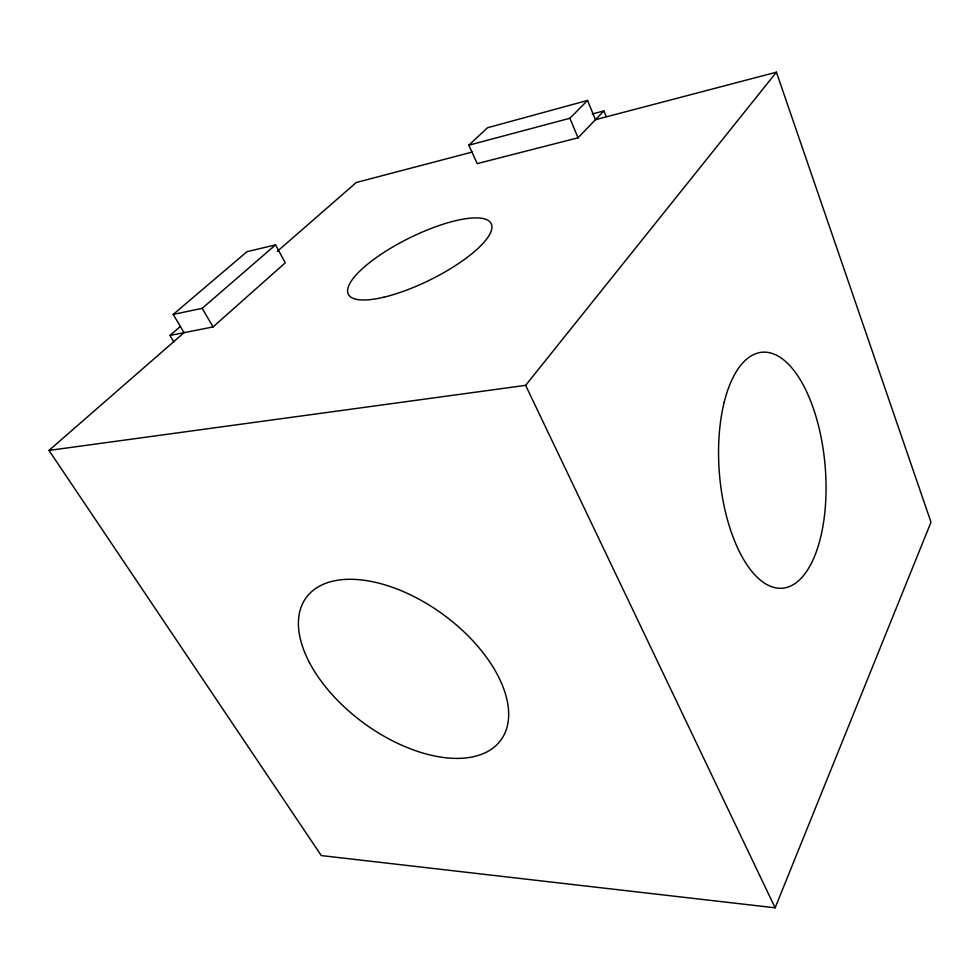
<?xml version="1.0" encoding="UTF-8"?>
<svg xmlns="http://www.w3.org/2000/svg" width="980" height="980" viewBox="0 0 980 980"><rect width="100%" height="100%" fill="white"/><g stroke="black" fill="none" stroke-linecap="round" stroke-linejoin="round"><path stroke-width="1.47" d="M173.864 342.02L169.932 335.454L213.028 326.94L285.266 262.812L275.539 244.878L246.997 251.676L173.215 314.421L184.044 332.673L49 450.42L321.293 855.577L775.131 907.811L931 522.181L776.417 72.189L595.46 119.695L587.547 100.426L487.526 127.743L468.82 145.199L477.236 163.599L578.077 137.8L603.888 110.912L606.154 116.473M49 450.42L525.635 385.348L776.417 72.189M468.82 145.199L569.882 118.262L587.547 100.426M277.34 251.321L356.267 182.5L472.189 152.072M169.932 335.454L180.357 326.45M173.215 314.421L202.199 308.32L275.539 244.878M592.214 114.023L603.888 110.912M202.199 308.32L213.028 326.94M525.635 385.348L775.131 907.811M569.882 118.262L578.077 137.8M383.768 297.222A79.674 23.361 -26.3 0 0 491.935 226.993A79.674 23.361 -26.3 0 0 383.548 252.656A79.674 23.361 -26.3 0 0 383.768 297.222M724.159 402.388A118.433 52.994 85.1 0 0 775.621 587.829A118.433 52.994 85.1 0 0 817.063 420.334A118.433 52.994 85.1 0 0 724.159 402.388M309.411 662.505A120.626 67.252 36.2 0 0 491.152 749.382A120.626 67.252 36.2 0 0 410.069 594.652A120.626 67.252 36.2 0 0 309.411 662.505"/></g></svg>
